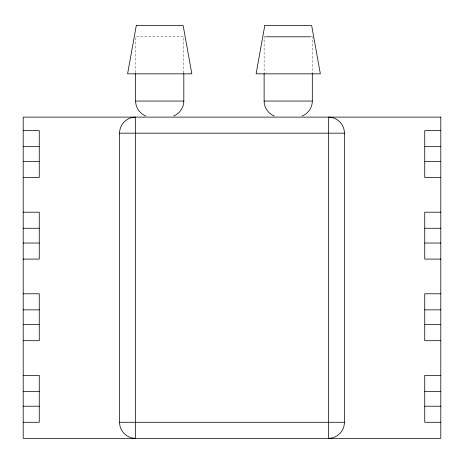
<?xml version="1.0" encoding="UTF-8"?>
<svg xmlns="http://www.w3.org/2000/svg" width="464" height="464" viewBox="0 0 464 464"><rect width="100%" height="100%" fill="white"/><g stroke="black" fill="none" stroke-linecap="round" stroke-linejoin="round"><path stroke-width="0.35" stroke-dasharray="2.32 1.74" d="M265.054 36.807L264.12 36.807L264.12 72.9M311.379 36.807L312.307 36.807L312.307 72.9M183.814 72.9L183.814 36.807L135.633 36.807L135.633 72.9"/><path stroke-width="0.7" d="M183.814 73.619L183.814 101.053C183.854 107.491 179.672 113.674 173.658 115.988M312.307 73.619L312.307 101.053C312.347 107.491 308.166 113.674 302.151 115.988M265.814 36.807L310.619 36.807M135.633 73.619L135.633 101.053L183.814 101.053M264.12 73.619L264.12 101.053L312.307 101.053M23.2 130.604L39.26 130.604L39.26 177.503L23.2 177.503M440.8 130.604L424.74 130.604L424.74 177.503L440.8 177.503M119.567 133.174A16.06 16.06 0 0 1 135.633 117.114L135.633 438.347A16.06 16.06 0 0 1 119.567 422.281L119.567 133.174L344.433 133.174L344.433 422.281A16.06 16.06 0 0 1 328.367 438.347L328.367 117.114A16.06 16.06 0 0 1 344.433 133.174M23.2 146.665L39.26 146.665M424.74 146.665L440.8 146.665M23.2 161.443L39.26 161.443M424.74 161.443L440.8 161.443M23.2 212.199L39.26 212.199L39.26 259.098L23.2 259.098M440.8 212.199L424.74 212.199L424.74 259.098L440.8 259.098M23.2 228.259L39.26 228.259M424.74 228.259L440.8 228.259M23.2 243.037L39.26 243.037M424.74 243.037L440.8 243.037M23.2 293.787L39.26 293.787L39.26 340.692L23.2 340.692M440.8 293.787L424.74 293.787L424.74 340.692L440.8 340.692M23.2 309.853L39.26 309.853M424.74 309.853L440.8 309.853M23.2 324.626L39.26 324.626M424.74 324.626L440.8 324.626M23.2 375.382L39.26 375.382L39.26 422.281L23.2 422.281M440.8 375.382L424.74 375.382L424.74 422.281L440.8 422.281M23.2 391.442L39.26 391.442M424.74 391.442L440.8 391.442M23.2 406.22L39.26 406.22M424.74 406.22L440.8 406.22M119.567 422.281L344.433 422.281M274.27 115.988C268.262 113.674 264.062 107.491 264.12 101.053M145.783 115.988C139.768 113.674 135.569 107.491 135.633 101.053M136.265 25.653L127.6 73.84L191.847 73.84L183.181 25.653L136.265 25.653M264.764 25.653L256.105 73.84L320.351 73.84L311.686 25.653L264.764 25.653M440.8 117.114L23.2 117.114L23.2 438.347L440.8 438.347L440.8 117.114"/></g></svg>
